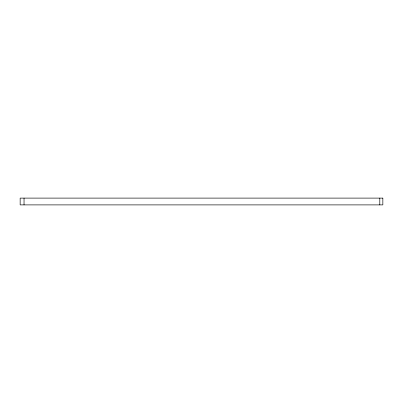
<?xml version="1.0" encoding="UTF-8"?>
<svg xmlns="http://www.w3.org/2000/svg" width="403" height="403" viewBox="0 0 403 403"><rect width="100%" height="100%" fill="white"/><g stroke="black" fill="none" stroke-linecap="round" stroke-linejoin="round"><path stroke-width="0.6" d="M379.802 198.105L379.802 204.895M24.034 198.105L24.034 204.895M382.845 198.105L20.155 198.105L20.15 204.895L382.845 204.895L382.85 198.105"/></g></svg>
